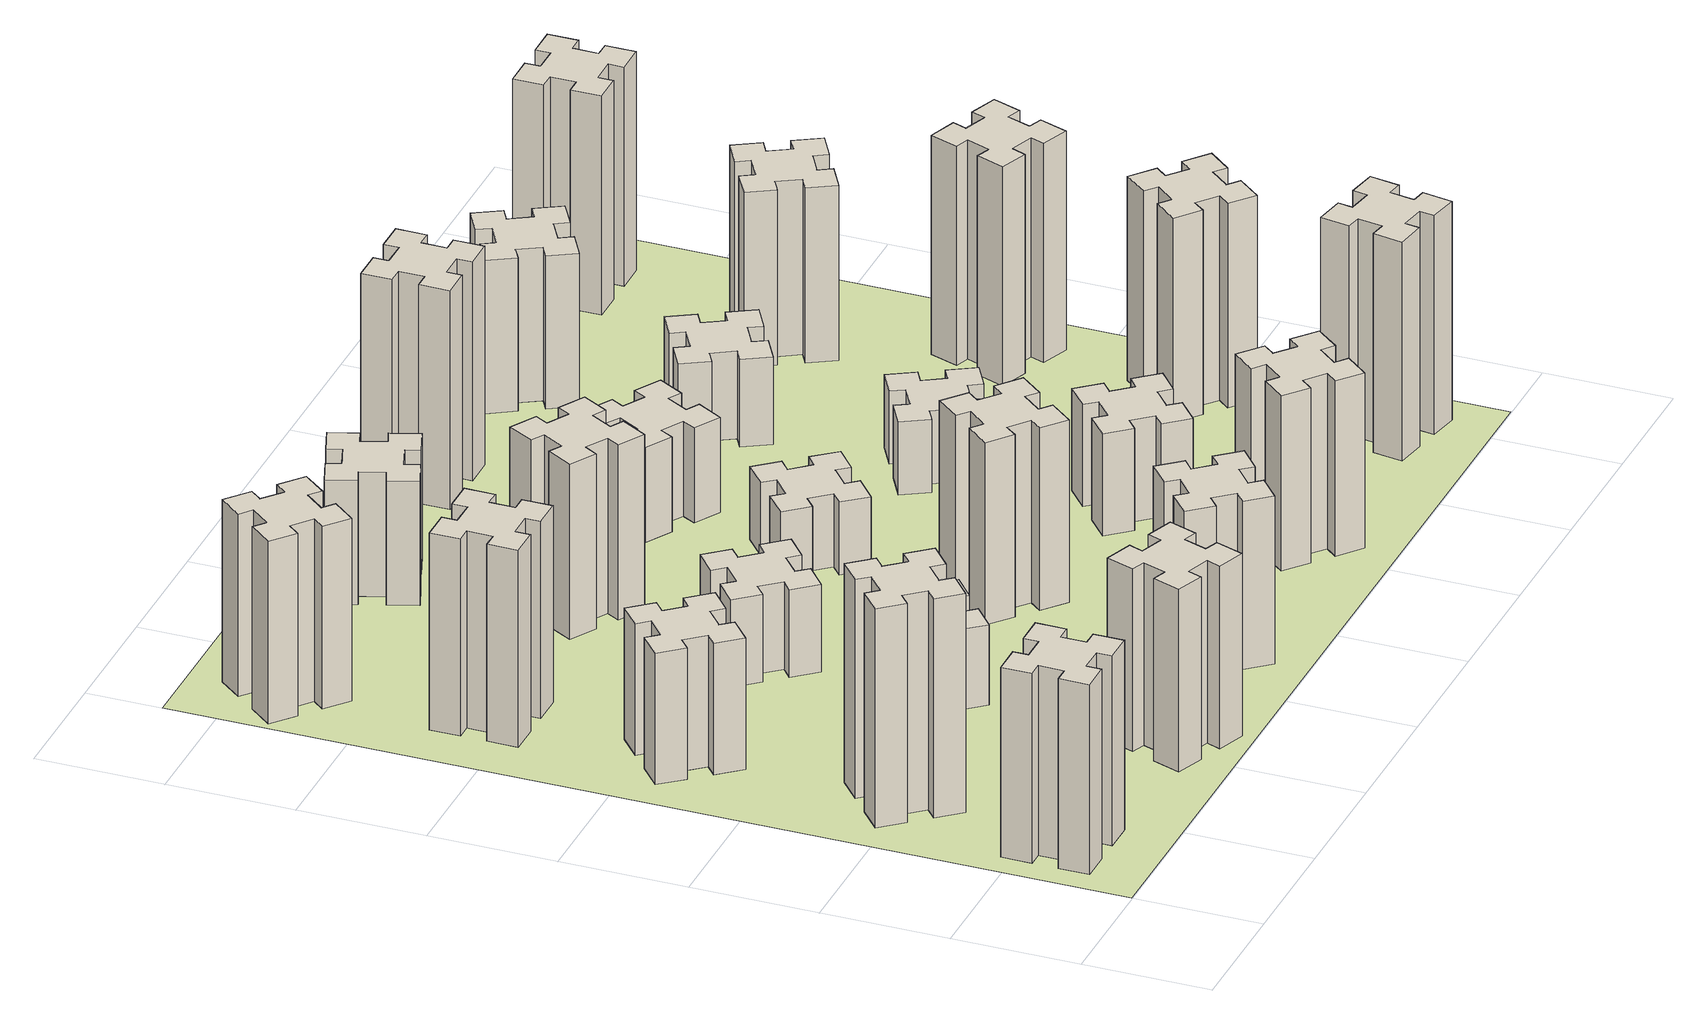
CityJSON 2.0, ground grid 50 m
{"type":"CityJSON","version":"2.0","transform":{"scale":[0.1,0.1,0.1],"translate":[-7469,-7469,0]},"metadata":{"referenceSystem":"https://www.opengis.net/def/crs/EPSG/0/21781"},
"CityObjects":{
"building1":{"type":"Building","attributes":{"class":"1000","function":"1000","usage":"1000","yearOfConstruction":2016,"roofType":"1000","measuredHeight":78,"storeysAboveGround":30,"storeysBelowGround":0},"geometry":[{"type":"Solid","lod":"1","boundaries":[[[[0,1,2,3,4,5,6,7,8,9,10,11,12,13,14,15,16,17,18,19]],[[17,16,20,21]],[[16,15,22,20]],[[15,14,23,22]],[[14,13,24,23]],[[13,12,25,24]],[[12,11,26,25]],[[11,10,27,26]],[[10,9,28,27]],[[9,8,29,28]],[[8,7,30,29]],[[7,6,31,30]],[[6,5,32,31]],[[5,4,33,32]],[[4,3,34,33]],[[3,2,35,34]],[[2,1,36,35]],[[1,0,37,36]],[[0,19,38,37]],[[19,18,39,38]],[[18,17,21,39]],[[24,25,26,27,28,29,30,31,32,33,34,35,36,37,38,39,21,20,22,23]]]]}]},
"building2":{"type":"Building","attributes":{"class":"1000","function":"1000","usage":"1000","yearOfConstruction":2016,"roofType":"1000","measuredHeight":90,"storeysAboveGround":30,"storeysBelowGround":0},"geometry":[{"type":"Solid","lod":"1","boundaries":[[[[40,41,42,43,44,45,46,47,48,49,50,51,52,53,54,55,56,57,58,59]],[[57,56,60,61]],[[56,55,62,60]],[[55,54,63,62]],[[54,53,64,63]],[[53,52,65,64]],[[52,51,66,65]],[[51,50,67,66]],[[50,49,68,67]],[[49,48,69,68]],[[48,47,70,69]],[[47,46,71,70]],[[46,45,72,71]],[[45,44,73,72]],[[44,43,74,73]],[[43,42,75,74]],[[42,41,76,75]],[[41,40,77,76]],[[40,59,78,77]],[[59,58,79,78]],[[58,57,61,79]],[[64,65,66,67,68,69,70,71,72,73,74,75,76,77,78,79,61,60,62,63]]]]}]},
"building3":{"type":"Building","attributes":{"class":"1000","function":"1000","usage":"1000","yearOfConstruction":2016,"roofType":"1000","measuredHeight":54,"storeysAboveGround":30,"storeysBelowGround":0},"geometry":[{"type":"Solid","lod":"1","boundaries":[[[[80,81,82,83,84,85,86,87,88,89,90,91,92,93,94,95,96,97,98,99]],[[97,96,100,101]],[[96,95,102,100]],[[95,94,103,102]],[[94,93,104,103]],[[93,92,105,104]],[[92,91,106,105]],[[91,90,107,106]],[[90,89,108,107]],[[89,88,109,108]],[[88,87,110,109]],[[87,86,111,110]],[[86,85,112,111]],[[85,84,113,112]],[[84,83,114,113]],[[83,82,115,114]],[[82,81,116,115]],[[81,80,117,116]],[[80,99,118,117]],[[99,98,119,118]],[[98,97,101,119]],[[104,105,106,107,108,109,110,111,112,113,114,115,116,117,118,119,101,100,102,103]]]]}]},
"building4":{"type":"Building","attributes":{"class":"1000","function":"1000","usage":"1000","yearOfConstruction":2016,"roofType":"1000","measuredHeight":81,"storeysAboveGround":30,"storeysBelowGround":0},"geometry":[{"type":"Solid","lod":"1","boundaries":[[[[120,121,122,123,124,125,126,127,128,129,130,131,132,133,134,135,136,137,138,139]],[[137,136,140,141]],[[136,135,142,140]],[[135,134,143,142]],[[134,133,144,143]],[[133,132,145,144]],[[132,131,146,145]],[[131,130,147,146]],[[130,129,148,147]],[[129,128,149,148]],[[128,127,150,149]],[[127,126,151,150]],[[126,125,152,151]],[[125,124,153,152]],[[124,123,154,153]],[[123,122,155,154]],[[122,121,156,155]],[[121,120,157,156]],[[120,139,158,157]],[[139,138,159,158]],[[138,137,141,159]],[[144,145,146,147,148,149,150,151,152,153,154,155,156,157,158,159,141,140,142,143]]]]}]},
"building5":{"type":"Building","attributes":{"class":"1000","function":"1000","usage":"1000","yearOfConstruction":2016,"roofType":"1000","measuredHeight":75,"storeysAboveGround":30,"storeysBelowGround":0},"geometry":[{"type":"Solid","lod":"1","boundaries":[[[[160,161,162,163,164,165,166,167,168,169,170,171,172,173,174,175,176,177,178,179]],[[177,176,180,181]],[[176,175,182,180]],[[175,174,183,182]],[[174,173,184,183]],[[173,172,185,184]],[[172,171,186,185]],[[171,170,187,186]],[[170,169,188,187]],[[169,168,189,188]],[[168,167,190,189]],[[167,166,191,190]],[[166,165,192,191]],[[165,164,193,192]],[[164,163,194,193]],[[163,162,195,194]],[[162,161,196,195]],[[161,160,197,196]],[[160,179,198,197]],[[179,178,199,198]],[[178,177,181,199]],[[184,185,186,187,188,189,190,191,192,193,194,195,196,197,198,199,181,180,182,183]]]]}]},
"building6":{"type":"Building","attributes":{"class":"1000","function":"1000","usage":"1000","yearOfConstruction":2016,"roofType":"1000","measuredHeight":75,"storeysAboveGround":30,"storeysBelowGround":0},"geometry":[{"type":"Solid","lod":"1","boundaries":[[[[200,201,202,203,204,205,206,207,208,209,210,211,212,213,214,215,216,217,218,219]],[[217,216,220,221]],[[216,215,222,220]],[[215,214,223,222]],[[214,213,224,223]],[[213,212,225,224]],[[212,211,226,225]],[[211,210,227,226]],[[210,209,228,227]],[[209,208,229,228]],[[208,207,230,229]],[[207,206,231,230]],[[206,205,232,231]],[[205,204,233,232]],[[204,203,234,233]],[[203,202,235,234]],[[202,201,236,235]],[[201,200,237,236]],[[200,219,238,237]],[[219,218,239,238]],[[218,217,221,239]],[[224,225,226,227,228,229,230,231,232,233,234,235,236,237,238,239,221,220,222,223]]]]}]},
"building7":{"type":"Building","attributes":{"class":"1000","function":"1000","usage":"1000","yearOfConstruction":2016,"roofType":"1000","measuredHeight":33,"storeysAboveGround":30,"storeysBelowGround":0},"geometry":[{"type":"Solid","lod":"1","boundaries":[[[[240,241,242,243,244,245,246,247,248,249,250,251,252,253,254,255,256,257,258,259]],[[257,256,260,261]],[[256,255,262,260]],[[255,254,263,262]],[[254,253,264,263]],[[253,252,265,264]],[[252,251,266,265]],[[251,250,267,266]],[[250,249,268,267]],[[249,248,269,268]],[[248,247,270,269]],[[247,246,271,270]],[[246,245,272,271]],[[245,244,273,272]],[[244,243,274,273]],[[243,242,275,274]],[[242,241,276,275]],[[241,240,277,276]],[[240,259,278,277]],[[259,258,279,278]],[[258,257,261,279]],[[264,265,266,267,268,269,270,271,272,273,274,275,276,277,278,279,261,260,262,263]]]]}]},
"building8":{"type":"Building","attributes":{"class":"1000","function":"1000","usage":"1000","yearOfConstruction":2016,"roofType":"1000","measuredHeight":36,"storeysAboveGround":30,"storeysBelowGround":0},"geometry":[{"type":"Solid","lod":"1","boundaries":[[[[280,281,282,283,284,285,286,287,288,289,290,291,292,293,294,295,296,297,298,299]],[[297,296,300,301]],[[296,295,302,300]],[[295,294,303,302]],[[294,293,304,303]],[[293,292,305,304]],[[292,291,306,305]],[[291,290,307,306]],[[290,289,308,307]],[[289,288,309,308]],[[288,287,310,309]],[[287,286,311,310]],[[286,285,312,311]],[[285,284,313,312]],[[284,283,314,313]],[[283,282,315,314]],[[282,281,316,315]],[[281,280,317,316]],[[280,299,318,317]],[[299,298,319,318]],[[298,297,301,319]],[[304,305,306,307,308,309,310,311,312,313,314,315,316,317,318,319,301,300,302,303]]]]}]},
"building9":{"type":"Building","attributes":{"class":"1000","function":"1000","usage":"1000","yearOfConstruction":2016,"roofType":"1000","measuredHeight":69,"storeysAboveGround":30,"storeysBelowGround":0},"geometry":[{"type":"Solid","lod":"1","boundaries":[[[[320,321,322,323,324,325,326,327,328,329,330,331,332,333,334,335,336,337,338,339]],[[337,336,340,341]],[[336,335,342,340]],[[335,334,343,342]],[[334,333,344,343]],[[333,332,345,344]],[[332,331,346,345]],[[331,330,347,346]],[[330,329,348,347]],[[329,328,349,348]],[[328,327,350,349]],[[327,326,351,350]],[[326,325,352,351]],[[325,324,353,352]],[[324,323,354,353]],[[323,322,355,354]],[[322,321,356,355]],[[321,320,357,356]],[[320,339,358,357]],[[339,338,359,358]],[[338,337,341,359]],[[344,345,346,347,348,349,350,351,352,353,354,355,356,357,358,359,341,340,342,343]]]]}]},
"building10":{"type":"Building","attributes":{"class":"1000","function":"1000","usage":"1000","yearOfConstruction":2016,"roofType":"1000","measuredHeight":72,"storeysAboveGround":30,"storeysBelowGround":0},"geometry":[{"type":"Solid","lod":"1","boundaries":[[[[360,361,362,363,364,365,366,367,368,369,370,371,372,373,374,375,376,377,378,379]],[[377,376,380,381]],[[376,375,382,380]],[[375,374,383,382]],[[374,373,384,383]],[[373,372,385,384]],[[372,371,386,385]],[[371,370,387,386]],[[370,369,388,387]],[[369,368,389,388]],[[368,367,390,389]],[[367,366,391,390]],[[366,365,392,391]],[[365,364,393,392]],[[364,363,394,393]],[[363,362,395,394]],[[362,361,396,395]],[[361,360,397,396]],[[360,379,398,397]],[[379,378,399,398]],[[378,377,381,399]],[[384,385,386,387,388,389,390,391,392,393,394,395,396,397,398,399,381,380,382,383]]]]}]},
"building11":{"type":"Building","attributes":{"class":"1000","function":"1000","usage":"1000","yearOfConstruction":2016,"roofType":"1000","measuredHeight":51,"storeysAboveGround":30,"storeysBelowGround":0},"geometry":[{"type":"Solid","lod":"1","boundaries":[[[[400,401,402,403,404,405,406,407,408,409,410,411,412,413,414,415,416,417,418,419]],[[417,416,420,421]],[[416,415,422,420]],[[415,414,423,422]],[[414,413,424,423]],[[413,412,425,424]],[[412,411,426,425]],[[411,410,427,426]],[[410,409,428,427]],[[409,408,429,428]],[[408,407,430,429]],[[407,406,431,430]],[[406,405,432,431]],[[405,404,433,432]],[[404,403,434,433]],[[403,402,435,434]],[[402,401,436,435]],[[401,400,437,436]],[[400,419,438,437]],[[419,418,439,438]],[[418,417,421,439]],[[424,425,426,427,428,429,430,431,432,433,434,435,436,437,438,439,421,420,422,423]]]]}]},
"building12":{"type":"Building","attributes":{"class":"1000","function":"1000","usage":"1000","yearOfConstruction":2016,"roofType":"1000","measuredHeight":75,"storeysAboveGround":30,"storeysBelowGround":0},"geometry":[{"type":"Solid","lod":"1","boundaries":[[[[440,441,442,443,444,445,446,447,448,449,450,451,452,453,454,455,456,457,458,459]],[[457,456,460,461]],[[456,455,462,460]],[[455,454,463,462]],[[454,453,464,463]],[[453,452,465,464]],[[452,451,466,465]],[[451,450,467,466]],[[450,449,468,467]],[[449,448,469,468]],[[448,447,470,469]],[[447,446,471,470]],[[446,445,472,471]],[[445,444,473,472]],[[444,443,474,473]],[[443,442,475,474]],[[442,441,476,475]],[[441,440,477,476]],[[440,459,478,477]],[[459,458,479,478]],[[458,457,461,479]],[[464,465,466,467,468,469,470,471,472,473,474,475,476,477,478,479,461,460,462,463]]]]}]},
"building13":{"type":"Building","attributes":{"class":"1000","function":"1000","usage":"1000","yearOfConstruction":2016,"roofType":"1000","measuredHeight":30,"storeysAboveGround":30,"storeysBelowGround":0},"geometry":[{"type":"Solid","lod":"1","boundaries":[[[[480,481,482,483,484,485,486,487,488,489,490,491,492,493,494,495,496,497,498,499]],[[497,496,500,501]],[[496,495,502,500]],[[495,494,503,502]],[[494,493,504,503]],[[493,492,505,504]],[[492,491,506,505]],[[491,490,507,506]],[[490,489,508,507]],[[489,488,509,508]],[[488,487,510,509]],[[487,486,511,510]],[[486,485,512,511]],[[485,484,513,512]],[[484,483,514,513]],[[483,482,515,514]],[[482,481,516,515]],[[481,480,517,516]],[[480,499,518,517]],[[499,498,519,518]],[[498,497,501,519]],[[504,505,506,507,508,509,510,511,512,513,514,515,516,517,518,519,501,500,502,503]]]]}]},
"building14":{"type":"Building","attributes":{"class":"1000","function":"1000","usage":"1000","yearOfConstruction":2016,"roofType":"1000","measuredHeight":72,"storeysAboveGround":30,"storeysBelowGround":0},"geometry":[{"type":"Solid","lod":"1","boundaries":[[[[520,521,522,523,524,525,526,527,528,529,530,531,532,533,534,535,536,537,538,539]],[[537,536,540,541]],[[536,535,542,540]],[[535,534,543,542]],[[534,533,544,543]],[[533,532,545,544]],[[532,531,546,545]],[[531,530,547,546]],[[530,529,548,547]],[[529,528,549,548]],[[528,527,550,549]],[[527,526,551,550]],[[526,525,552,551]],[[525,524,553,552]],[[524,523,554,553]],[[523,522,555,554]],[[522,521,556,555]],[[521,520,557,556]],[[520,539,558,557]],[[539,538,559,558]],[[538,537,541,559]],[[544,545,546,547,548,549,550,551,552,553,554,555,556,557,558,559,541,540,542,543]]]]}]},
"building15":{"type":"Building","attributes":{"class":"1000","function":"1000","usage":"1000","yearOfConstruction":2016,"roofType":"1000","measuredHeight":39,"storeysAboveGround":30,"storeysBelowGround":0},"geometry":[{"type":"Solid","lod":"1","boundaries":[[[[560,561,562,563,564,565,566,567,568,569,570,571,572,573,574,575,576,577,578,579]],[[577,576,580,581]],[[576,575,582,580]],[[575,574,583,582]],[[574,573,584,583]],[[573,572,585,584]],[[572,571,586,585]],[[571,570,587,586]],[[570,569,588,587]],[[569,568,589,588]],[[568,567,590,589]],[[567,566,591,590]],[[566,565,592,591]],[[565,564,593,592]],[[564,563,594,593]],[[563,562,595,594]],[[562,561,596,595]],[[561,560,597,596]],[[560,579,598,597]],[[579,578,599,598]],[[578,577,581,599]],[[584,585,586,587,588,589,590,591,592,593,594,595,596,597,598,599,581,580,582,583]]]]}]},
"building16":{"type":"Building","attributes":{"class":"1000","function":"1000","usage":"1000","yearOfConstruction":2016,"roofType":"1000","measuredHeight":90,"storeysAboveGround":30,"storeysBelowGround":0},"geometry":[{"type":"Solid","lod":"1","boundaries":[[[[600,601,602,603,604,605,606,607,608,609,610,611,612,613,614,615,616,617,618,619]],[[617,616,620,621]],[[616,615,622,620]],[[615,614,623,622]],[[614,613,624,623]],[[613,612,625,624]],[[612,611,626,625]],[[611,610,627,626]],[[610,609,628,627]],[[609,608,629,628]],[[608,607,630,629]],[[607,606,631,630]],[[606,605,632,631]],[[605,604,633,632]],[[604,603,634,633]],[[603,602,635,634]],[[602,601,636,635]],[[601,600,637,636]],[[600,619,638,637]],[[619,618,639,638]],[[618,617,621,639]],[[624,625,626,627,628,629,630,631,632,633,634,635,636,637,638,639,621,620,622,623]]]]}]},
"building17":{"type":"Building","attributes":{"class":"1000","function":"1000","usage":"1000","yearOfConstruction":2016,"roofType":"1000","measuredHeight":42,"storeysAboveGround":30,"storeysBelowGround":0},"geometry":[{"type":"Solid","lod":"1","boundaries":[[[[640,641,642,643,644,645,646,647,648,649,650,651,652,653,654,655,656,657,658,659]],[[657,656,660,661]],[[656,655,662,660]],[[655,654,663,662]],[[654,653,664,663]],[[653,652,665,664]],[[652,651,666,665]],[[651,650,667,666]],[[650,649,668,667]],[[649,648,669,668]],[[648,647,670,669]],[[647,646,671,670]],[[646,645,672,671]],[[645,644,673,672]],[[644,643,674,673]],[[643,642,675,674]],[[642,641,676,675]],[[641,640,677,676]],[[640,659,678,677]],[[659,658,679,678]],[[658,657,661,679]],[[664,665,666,667,668,669,670,671,672,673,674,675,676,677,678,679,661,660,662,663]]]]}]},
"building18":{"type":"Building","attributes":{"class":"1000","function":"1000","usage":"1000","yearOfConstruction":2016,"roofType":"1000","measuredHeight":30,"storeysAboveGround":30,"storeysBelowGround":0},"geometry":[{"type":"Solid","lod":"1","boundaries":[[[[680,681,682,683,684,685,686,687,688,689,690,691,692,693,694,695,696,697,698,699]],[[697,696,700,701]],[[696,695,702,700]],[[695,694,703,702]],[[694,693,704,703]],[[693,692,705,704]],[[692,691,706,705]],[[691,690,707,706]],[[690,689,708,707]],[[689,688,709,708]],[[688,687,710,709]],[[687,686,711,710]],[[686,685,712,711]],[[685,684,713,712]],[[684,683,714,713]],[[683,682,715,714]],[[682,681,716,715]],[[681,680,717,716]],[[680,699,718,717]],[[699,698,719,718]],[[698,697,701,719]],[[704,705,706,707,708,709,710,711,712,713,714,715,716,717,718,719,701,700,702,703]]]]}]},
"building19":{"type":"Building","attributes":{"class":"1000","function":"1000","usage":"1000","yearOfConstruction":2016,"roofType":"1000","measuredHeight":36,"storeysAboveGround":30,"storeysBelowGround":0},"geometry":[{"type":"Solid","lod":"1","boundaries":[[[[720,721,722,723,724,725,726,727,728,729,730,731,732,733,734,735,736,737,738,739]],[[737,736,740,741]],[[736,735,742,740]],[[735,734,743,742]],[[734,733,744,743]],[[733,732,745,744]],[[732,731,746,745]],[[731,730,747,746]],[[730,729,748,747]],[[729,728,749,748]],[[728,727,750,749]],[[727,726,751,750]],[[726,725,752,751]],[[725,724,753,752]],[[724,723,754,753]],[[723,722,755,754]],[[722,721,756,755]],[[721,720,757,756]],[[720,739,758,757]],[[739,738,759,758]],[[738,737,741,759]],[[744,745,746,747,748,749,750,751,752,753,754,755,756,757,758,759,741,740,742,743]]]]}]},
"building20":{"type":"Building","attributes":{"class":"1000","function":"1000","usage":"1000","yearOfConstruction":2016,"roofType":"1000","measuredHeight":90,"storeysAboveGround":30,"storeysBelowGround":0},"geometry":[{"type":"Solid","lod":"1","boundaries":[[[[760,761,762,763,764,765,766,767,768,769,770,771,772,773,774,775,776,777,778,779]],[[777,776,780,781]],[[776,775,782,780]],[[775,774,783,782]],[[774,773,784,783]],[[773,772,785,784]],[[772,771,786,785]],[[771,770,787,786]],[[770,769,788,787]],[[769,768,789,788]],[[768,767,790,789]],[[767,766,791,790]],[[766,765,792,791]],[[765,764,793,792]],[[764,763,794,793]],[[763,762,795,794]],[[762,761,796,795]],[[761,760,797,796]],[[760,779,798,797]],[[779,778,799,798]],[[778,777,781,799]],[[784,785,786,787,788,789,790,791,792,793,794,795,796,797,798,799,781,780,782,783]]]]}]},
"building21":{"type":"Building","attributes":{"class":"1000","function":"1000","usage":"1000","yearOfConstruction":2016,"roofType":"1000","measuredHeight":63,"storeysAboveGround":30,"storeysBelowGround":0},"geometry":[{"type":"Solid","lod":"1","boundaries":[[[[800,801,802,803,804,805,806,807,808,809,810,811,812,813,814,815,816,817,818,819]],[[817,816,820,821]],[[816,815,822,820]],[[815,814,823,822]],[[814,813,824,823]],[[813,812,825,824]],[[812,811,826,825]],[[811,810,827,826]],[[810,809,828,827]],[[809,808,829,828]],[[808,807,830,829]],[[807,806,831,830]],[[806,805,832,831]],[[805,804,833,832]],[[804,803,834,833]],[[803,802,835,834]],[[802,801,836,835]],[[801,800,837,836]],[[800,819,838,837]],[[819,818,839,838]],[[818,817,821,839]],[[824,825,826,827,828,829,830,831,832,833,834,835,836,837,838,839,821,820,822,823]]]]}]},
"building22":{"type":"Building","attributes":{"class":"1000","function":"1000","usage":"1000","yearOfConstruction":2016,"roofType":"1000","measuredHeight":84,"storeysAboveGround":30,"storeysBelowGround":0},"geometry":[{"type":"Solid","lod":"1","boundaries":[[[[840,841,842,843,844,845,846,847,848,849,850,851,852,853,854,855,856,857,858,859]],[[857,856,860,861]],[[856,855,862,860]],[[855,854,863,862]],[[854,853,864,863]],[[853,852,865,864]],[[852,851,866,865]],[[851,850,867,866]],[[850,849,868,867]],[[849,848,869,868]],[[848,847,870,869]],[[847,846,871,870]],[[846,845,872,871]],[[845,844,873,872]],[[844,843,874,873]],[[843,842,875,874]],[[842,841,876,875]],[[841,840,877,876]],[[840,859,878,877]],[[859,858,879,878]],[[858,857,861,879]],[[864,865,866,867,868,869,870,871,872,873,874,875,876,877,878,879,861,860,862,863]]]]}]},
"building23":{"type":"Building","attributes":{"class":"1000","function":"1000","usage":"1000","yearOfConstruction":2016,"roofType":"1000","measuredHeight":90,"storeysAboveGround":30,"storeysBelowGround":0},"geometry":[{"type":"Solid","lod":"1","boundaries":[[[[880,881,882,883,884,885,886,887,888,889,890,891,892,893,894,895,896,897,898,899]],[[897,896,900,901]],[[896,895,902,900]],[[895,894,903,902]],[[894,893,904,903]],[[893,892,905,904]],[[892,891,906,905]],[[891,890,907,906]],[[890,889,908,907]],[[889,888,909,908]],[[888,887,910,909]],[[887,886,911,910]],[[886,885,912,911]],[[885,884,913,912]],[[884,883,914,913]],[[883,882,915,914]],[[882,881,916,915]],[[881,880,917,916]],[[880,899,918,917]],[[899,898,919,918]],[[898,897,901,919]],[[904,905,906,907,908,909,910,911,912,913,914,915,916,917,918,919,901,900,902,903]]]]}]},
"building24":{"type":"Building","attributes":{"class":"1000","function":"1000","usage":"1000","yearOfConstruction":2016,"roofType":"1000","measuredHeight":72,"storeysAboveGround":30,"storeysBelowGround":0},"geometry":[{"type":"Solid","lod":"1","boundaries":[[[[920,921,922,923,924,925,926,927,928,929,930,931,932,933,934,935,936,937,938,939]],[[937,936,940,941]],[[936,935,942,940]],[[935,934,943,942]],[[934,933,944,943]],[[933,932,945,944]],[[932,931,946,945]],[[931,930,947,946]],[[930,929,948,947]],[[929,928,949,948]],[[928,927,950,949]],[[927,926,951,950]],[[926,925,952,951]],[[925,924,953,952]],[[924,923,954,953]],[[923,922,955,954]],[[922,921,956,955]],[[921,920,957,956]],[[920,939,958,957]],[[939,938,959,958]],[[938,937,941,959]],[[944,945,946,947,948,949,950,951,952,953,954,955,956,957,958,959,941,940,942,943]]]]}]},
"building25":{"type":"Building","attributes":{"class":"1000","function":"1000","usage":"1000","yearOfConstruction":2016,"roofType":"1000","measuredHeight":90,"storeysAboveGround":30,"storeysBelowGround":0},"geometry":[{"type":"Solid","lod":"1","boundaries":[[[[960,961,962,963,964,965,966,967,968,969,970,971,972,973,974,975,976,977,978,979]],[[977,976,980,981]],[[976,975,982,980]],[[975,974,983,982]],[[974,973,984,983]],[[973,972,985,984]],[[972,971,986,985]],[[971,970,987,986]],[[970,969,988,987]],[[969,968,989,988]],[[968,967,990,989]],[[967,966,991,990]],[[966,965,992,991]],[[965,964,993,992]],[[964,963,994,993]],[[963,962,995,994]],[[962,961,996,995]],[[961,960,997,996]],[[960,979,998,997]],[[979,978,999,998]],[[978,977,981,999]],[[984,985,986,987,988,989,990,991,992,993,994,995,996,997,998,999,981,980,982,983]]]]}]},
"landuse1":{"type":"LandUse","attributes":{"name":"plot1","function":"1010"},"geometry":[{"type":"MultiSurface","lod":"1","boundaries":[[[1000,1001,1002,1003]]]}]}
},
"vertices":[
[165,425,0],[165,325,0],[105,325,0],[105,205,0],[225,205,0],[225,265,0],[325,265,0],[325,205,0],[445,205,0],[445,325,0],[385,325,0],[385,425,0],[445,425,0],[445,545,0],[325,545,0],[325,485,0],[225,485,0],[225,545,0],[105,545,0],[105,425,0],[225,485,780],[225,545,780],[325,485,780],[325,545,780],[445,545,780],[445,425,780],[385,425,780],[385,325,780],[445,325,780],[445,205,780],[325,205,780],[325,265,780],[225,265,780],[225,205,780],[105,205,780],[105,325,780],[165,325,780],[165,425,780],[105,425,780],[105,545,780],
[492,1048,0],[427,1124,0],[473,1163,0],[396,1255,0],[304,1178,0],[343,1132,0],[266,1067,0],[228,1113,0],[136,1036,0],[213,944,0],[259,983,0],[323,906,0],[277,868,0],[354,776,0],[446,853,0],[408,899,0],[484,963,0],[523,917,0],[615,994,0],[538,1086,0],[484,963,900],[523,917,900],[408,899,900],[446,853,900],[354,776,900],[277,868,900],[323,906,900],[259,983,900],[213,944,900],[136,1036,900],[228,1113,900],[266,1067,900],[343,1132,900],[304,1178,900],[396,1255,900],[473,1163,900],[427,1124,900],[492,1048,900],[538,1086,900],[615,994,900],
[492,1888,0],[427,1964,0],[473,2003,0],[396,2095,0],[304,2018,0],[343,1972,0],[266,1907,0],[228,1953,0],[136,1876,0],[213,1784,0],[259,1823,0],[323,1746,0],[277,1708,0],[354,1616,0],[446,1693,0],[408,1739,0],[484,1803,0],[523,1757,0],[615,1834,0],[538,1926,0],[484,1803,540],[523,1757,540],[408,1739,540],[446,1693,540],[354,1616,540],[277,1708,540],[323,1746,540],[259,1823,540],[213,1784,540],[136,1876,540],[228,1953,540],[266,1907,540],[343,1972,540],[304,2018,540],[396,2095,540],[473,2003,540],[427,1964,540],[492,1888,540],[538,1926,540],[615,1834,540],
[485,2545,0],[485,2645,0],[545,2645,0],[545,2765,0],[425,2765,0],[425,2705,0],[325,2705,0],[325,2765,0],[205,2765,0],[205,2645,0],[265,2645,0],[265,2545,0],[205,2545,0],[205,2425,0],[325,2425,0],[325,2485,0],[425,2485,0],[425,2425,0],[545,2425,0],[545,2545,0],[425,2485,810],[425,2425,810],[325,2485,810],[325,2425,810],[205,2425,810],[205,2545,810],[265,2545,810],[265,2645,810],[205,2645,810],[205,2765,810],[325,2765,810],[325,2705,810],[425,2705,810],[425,2765,810],[545,2765,810],[545,2645,810],[485,2645,810],[485,2545,810],[545,2545,810],[545,2425,810],
[1029,360,0],[995,266,0],[939,287,0],[897,174,0],[1010,133,0],[1031,189,0],[1125,155,0],[1104,99,0],[1217,57,0],[1258,170,0],[1202,191,0],[1236,285,0],[1292,264,0],[1333,377,0],[1220,418,0],[1200,362,0],[1106,396,0],[1127,452,0],[1014,493,0],[973,380,0],[1106,396,750],[1127,452,750],[1200,362,750],[1220,418,750],[1333,377,750],[1292,264,750],[1236,285,750],[1202,191,750],[1258,170,750],[1217,57,750],[1104,99,750],[1125,155,750],[1031,189,750],[1010,133,750],[897,174,750],[939,287,750],[995,266,750],[1029,360,750],[973,380,750],[1014,493,750],
[384,3387,0],[308,3452,0],[346,3498,0],[254,3575,0],[177,3483,0],[223,3444,0],[159,3368,0],[113,3406,0],[36,3314,0],[128,3237,0],[166,3283,0],[243,3219,0],[204,3173,0],[296,3096,0],[373,3188,0],[327,3226,0],[392,3303,0],[438,3264,0],[515,3356,0],[423,3433,0],[392,3303,750],[438,3264,750],[327,3226,750],[373,3188,750],[296,3096,750],[204,3173,750],[243,3219,750],[166,3283,750],[128,3237,750],[36,3314,750],[113,3406,750],[159,3368,750],[223,3444,750],[177,3483,750],[254,3575,750],[346,3498,750],[308,3452,750],[384,3387,750],[423,3433,750],[515,3356,750],
[1083,1332,0],[1006,1267,0],[968,1313,0],[876,1236,0],[953,1144,0],[999,1183,0],[1063,1106,0],[1017,1068,0],[1094,976,0],[1186,1053,0],[1148,1099,0],[1224,1163,0],[1263,1117,0],[1355,1194,0],[1278,1286,0],[1232,1248,0],[1167,1324,0],[1213,1363,0],[1136,1455,0],[1044,1378,0],[1167,1324,330],[1213,1363,330],[1232,1248,330],[1278,1286,330],[1355,1194,330],[1263,1117,330],[1224,1163,330],[1148,1099,330],[1186,1053,330],[1094,976,330],[1017,1068,330],[1063,1106,330],[999,1183,330],[953,1144,330],[876,1236,330],[968,1313,330],[1006,1267,330],[1083,1332,330],[1044,1378,330],[1136,1455,330],
[1083,1972,0],[1006,1907,0],[968,1953,0],[876,1876,0],[953,1784,0],[999,1823,0],[1063,1746,0],[1017,1708,0],[1094,1616,0],[1186,1693,0],[1148,1739,0],[1224,1803,0],[1263,1757,0],[1355,1834,0],[1278,1926,0],[1232,1888,0],[1167,1964,0],[1213,2003,0],[1136,2095,0],[1044,2018,0],[1167,1964,360],[1213,2003,360],[1232,1888,360],[1278,1926,360],[1355,1834,360],[1263,1757,360],[1224,1803,360],[1148,1739,360],[1186,1693,360],[1094,1616,360],[1017,1708,360],[1063,1746,360],[999,1823,360],[953,1784,360],[876,1876,360],[968,1953,360],[1006,1907,360],[1083,1972,360],[1044,2018,360],[1136,2095,360],
[1639,343,0],[1703,266,0],[1657,228,0],[1734,136,0],[1826,213,0],[1788,259,0],[1864,323,0],[1903,277,0],[1995,354,0],[1918,446,0],[1872,408,0],[1807,484,0],[1853,523,0],[1776,615,0],[1684,538,0],[1723,492,0],[1646,427,0],[1608,473,0],[1516,396,0],[1593,304,0],[1646,427,690],[1608,473,690],[1723,492,690],[1684,538,690],[1776,615,690],[1853,523,690],[1807,484,690],[1872,408,690],[1918,446,690],[1995,354,690],[1903,277,690],[1864,323,690],[1788,259,690],[1826,213,690],[1734,136,690],[1657,228,690],[1703,266,690],[1639,343,690],[1593,304,690],[1516,396,690],
[1314,2666,0],[1227,2716,0],[1257,2768,0],[1153,2828,0],[1093,2724,0],[1145,2694,0],[1095,2607,0],[1043,2637,0],[983,2533,0],[1087,2473,0],[1117,2525,0],[1204,2475,0],[1174,2423,0],[1278,2363,0],[1338,2467,0],[1286,2497,0],[1336,2584,0],[1388,2554,0],[1448,2658,0],[1344,2718,0],[1336,2584,720],[1388,2554,720],[1286,2497,720],[1338,2467,720],[1278,2363,720],[1174,2423,720],[1204,2475,720],[1117,2525,720],[1087,2473,720],[983,2533,720],[1043,2637,720],[1095,2607,720],[1145,2694,720],[1093,2724,720],[1153,2828,720],[1257,2768,720],[1227,2716,720],[1314,2666,720],[1344,2718,720],[1448,2658,720],
[1125,3456,0],[1031,3422,0],[1010,3478,0],[897,3437,0],[939,3324,0],[995,3345,0],[1029,3251,0],[973,3230,0],[1014,3117,0],[1127,3159,0],[1106,3215,0],[1200,3249,0],[1220,3193,0],[1333,3234,0],[1292,3347,0],[1236,3326,0],[1202,3420,0],[1258,3440,0],[1217,3553,0],[1104,3512,0],[1202,3420,510],[1258,3440,510],[1236,3326,510],[1292,3347,510],[1333,3234,510],[1220,3193,510],[1200,3249,510],[1106,3215,510],[1127,3159,510],[1014,3117,510],[973,3230,510],[1029,3251,510],[995,3345,510],[939,3324,510],[897,3437,510],[1010,3478,510],[1031,3422,510],[1125,3456,510],[1104,3512,510],[1217,3553,510],
[1803,1324,0],[1739,1248,0],[1693,1286,0],[1616,1194,0],[1708,1117,0],[1746,1163,0],[1823,1099,0],[1784,1053,0],[1876,976,0],[1953,1068,0],[1907,1106,0],[1972,1183,0],[2018,1144,0],[2095,1236,0],[2003,1313,0],[1964,1267,0],[1888,1332,0],[1926,1378,0],[1834,1455,0],[1757,1363,0],[1888,1332,750],[1926,1378,750],[1964,1267,750],[2003,1313,750],[2095,1236,750],[2018,1144,750],[1972,1183,750],[1907,1106,750],[1953,1068,750],[1876,976,750],[1784,1053,750],[1823,1099,750],[1746,1163,750],[1708,1117,750],[1616,1194,750],[1693,1286,750],[1739,1248,750],[1803,1324,750],[1757,1363,750],[1834,1455,750],
[1972,1988,0],[1907,2064,0],[1953,2103,0],[1876,2195,0],[1784,2118,0],[1823,2072,0],[1746,2007,0],[1708,2053,0],[1616,1976,0],[1693,1884,0],[1739,1923,0],[1803,1846,0],[1757,1808,0],[1834,1716,0],[1926,1793,0],[1888,1839,0],[1964,1903,0],[2003,1857,0],[2095,1934,0],[2018,2026,0],[1964,1903,300],[2003,1857,300],[1888,1839,300],[1926,1793,300],[1834,1716,300],[1757,1808,300],[1803,1846,300],[1739,1923,300],[1693,1884,300],[1616,1976,300],[1708,2053,300],[1746,2007,300],[1823,2072,300],[1784,2118,300],[1876,2195,300],[1953,2103,300],[1907,2064,300],[1972,1988,300],[2018,2026,300],[2095,1934,300],
[2486,323,0],[2563,259,0],[2524,213,0],[2616,136,0],[2693,228,0],[2647,266,0],[2712,343,0],[2758,304,0],[2835,396,0],[2743,473,0],[2704,427,0],[2628,492,0],[2666,538,0],[2574,615,0],[2497,523,0],[2543,484,0],[2479,408,0],[2433,446,0],[2356,354,0],[2448,277,0],[2479,408,720],[2433,446,720],[2543,484,720],[2497,523,720],[2574,615,720],[2666,538,720],[2628,492,720],[2704,427,720],[2743,473,720],[2835,396,720],[2758,304,720],[2712,343,720],[2647,266,720],[2693,228,720],[2616,136,720],[2524,213,720],[2563,259,720],[2486,323,720],[2448,277,720],[2356,354,720],
[2026,2497,0],[2076,2584,0],[2128,2554,0],[2188,2658,0],[2084,2718,0],[2054,2666,0],[1967,2716,0],[1997,2768,0],[1893,2828,0],[1833,2724,0],[1885,2694,0],[1835,2607,0],[1783,2637,0],[1723,2533,0],[1827,2473,0],[1857,2525,0],[1944,2475,0],[1914,2423,0],[2018,2363,0],[2078,2467,0],[1944,2475,390],[1914,2423,390],[1857,2525,390],[1827,2473,390],[1723,2533,390],[1783,2637,390],[1835,2607,390],[1885,2694,390],[1833,2724,390],[1893,2828,390],[1997,2768,390],[1967,2716,390],[2054,2666,390],[2084,2718,390],[2188,2658,390],[2128,2554,390],[2076,2584,390],[2026,2497,390],[2078,2467,390],[2018,2363,390],
[1745,3485,0],[1745,3385,0],[1685,3385,0],[1685,3265,0],[1805,3265,0],[1805,3325,0],[1905,3325,0],[1905,3265,0],[2025,3265,0],[2025,3385,0],[1965,3385,0],[1965,3485,0],[2025,3485,0],[2025,3605,0],[1905,3605,0],[1905,3545,0],[1805,3545,0],[1805,3605,0],[1685,3605,0],[1685,3485,0],[1805,3545,900],[1805,3605,900],[1905,3545,900],[1905,3605,900],[2025,3605,900],[2025,3485,900],[1965,3485,900],[1965,3385,900],[2025,3385,900],[2025,3265,900],[1905,3265,900],[1905,3325,900],[1805,3325,900],[1805,3265,900],[1685,3265,900],[1685,3385,900],[1745,3385,900],[1745,3485,900],[1685,3485,900],[1685,3605,900],
[2563,1132,0],[2486,1067,0],[2448,1113,0],[2356,1036,0],[2433,944,0],[2479,983,0],[2543,906,0],[2497,868,0],[2574,776,0],[2666,853,0],[2628,899,0],[2704,963,0],[2743,917,0],[2835,994,0],[2758,1086,0],[2712,1048,0],[2647,1124,0],[2693,1163,0],[2616,1255,0],[2524,1178,0],[2647,1124,420],[2693,1163,420],[2712,1048,420],[2758,1086,420],[2835,994,420],[2743,917,420],[2704,963,420],[2628,899,420],[2666,853,420],[2574,776,420],[2497,868,420],[2543,906,420],[2479,983,420],[2433,944,420],[2356,1036,420],[2448,1113,420],[2486,1067,420],[2563,1132,420],[2524,1178,420],[2616,1255,420],
[2475,1744,0],[2525,1657,0],[2473,1627,0],[2533,1523,0],[2637,1583,0],[2607,1635,0],[2694,1685,0],[2724,1633,0],[2828,1693,0],[2768,1797,0],[2716,1767,0],[2666,1854,0],[2718,1884,0],[2658,1988,0],[2554,1928,0],[2584,1876,0],[2497,1826,0],[2467,1878,0],[2363,1818,0],[2423,1714,0],[2497,1826,300],[2467,1878,300],[2584,1876,300],[2554,1928,300],[2658,1988,300],[2718,1884,300],[2666,1854,300],[2716,1767,300],[2768,1797,300],[2828,1693,300],[2724,1633,300],[2694,1685,300],[2607,1635,300],[2637,1583,300],[2533,1523,300],[2473,1627,300],[2525,1657,300],[2475,1744,300],[2423,1714,300],[2363,1818,300],
[2475,2584,0],[2525,2497,0],[2473,2467,0],[2533,2363,0],[2637,2423,0],[2607,2475,0],[2694,2525,0],[2724,2473,0],[2828,2533,0],[2768,2637,0],[2716,2607,0],[2666,2694,0],[2718,2724,0],[2658,2828,0],[2554,2768,0],[2584,2716,0],[2497,2666,0],[2467,2718,0],[2363,2658,0],[2423,2554,0],[2497,2666,360],[2467,2718,360],[2584,2716,360],[2554,2768,360],[2658,2828,360],[2718,2724,360],[2666,2694,360],[2716,2607,360],[2768,2637,360],[2828,2533,360],[2724,2473,360],[2694,2525,360],[2607,2475,360],[2637,2423,360],[2533,2363,360],[2473,2467,360],[2525,2497,360],[2475,2584,360],[2423,2554,360],[2363,2658,360],
[3504,475,0],[3405,492,0],[3416,551,0],[3297,572,0],[3277,454,0],[3336,444,0],[3318,345,0],[3259,356,0],[3238,237,0],[3357,217,0],[3367,276,0],[3465,258,0],[3455,199,0],[3573,178,0],[3594,297,0],[3535,307,0],[3552,405,0],[3611,395,0],[3632,513,0],[3514,534,0],[3552,405,900],[3611,395,900],[3535,307,900],[3594,297,900],[3573,178,900],[3455,199,900],[3465,258,900],[3367,276,900],[3357,217,900],[3238,237,900],[3259,356,900],[3318,345,900],[3336,444,900],[3277,454,900],[3297,572,900],[3416,551,900],[3405,492,900],[3504,475,900],[3514,534,900],[3632,513,900],
[2716,3347,0],[2666,3434,0],[2718,3464,0],[2658,3568,0],[2554,3508,0],[2584,3456,0],[2497,3406,0],[2467,3458,0],[2363,3398,0],[2423,3294,0],[2475,3324,0],[2525,3237,0],[2473,3207,0],[2533,3103,0],[2637,3163,0],[2607,3215,0],[2694,3265,0],[2724,3213,0],[2828,3273,0],[2768,3377,0],[2694,3265,630],[2724,3213,630],[2607,3215,630],[2637,3163,630],[2533,3103,630],[2473,3207,630],[2525,3237,630],[2475,3324,630],[2423,3294,630],[2363,3398,630],[2467,3458,630],[2497,3406,630],[2584,3456,630],[2554,3508,630],[2658,3568,630],[2718,3464,630],[2666,3434,630],[2716,3347,630],[2768,3377,630],[2828,3273,630],
[3487,1006,0],[3552,1083,0],[3598,1044,0],[3675,1136,0],[3583,1213,0],[3544,1167,0],[3468,1232,0],[3506,1278,0],[3414,1355,0],[3337,1263,0],[3383,1224,0],[3319,1148,0],[3273,1186,0],[3196,1094,0],[3288,1017,0],[3326,1063,0],[3403,999,0],[3364,953,0],[3456,876,0],[3533,968,0],[3403,999,840],[3364,953,840],[3326,1063,840],[3288,1017,840],[3196,1094,840],[3273,1186,840],[3319,1148,840],[3383,1224,840],[3337,1263,840],[3414,1355,840],[3506,1278,840],[3468,1232,840],[3544,1167,840],[3583,1213,840],[3675,1136,840],[3598,1044,840],[3552,1083,840],[3487,1006,840],[3533,968,840],[3456,876,840],
[3520,1942,0],[3426,1976,0],[3447,2032,0],[3334,2073,0],[3293,1960,0],[3349,1940,0],[3315,1846,0],[3259,1867,0],[3217,1754,0],[3330,1713,0],[3351,1769,0],[3445,1735,0],[3424,1679,0],[3537,1637,0],[3578,1750,0],[3522,1771,0],[3556,1865,0],[3612,1844,0],[3653,1957,0],[3540,1998,0],[3556,1865,900],[3612,1844,900],[3522,1771,900],[3578,1750,900],[3537,1637,900],[3424,1679,900],[3445,1735,900],[3351,1769,900],[3330,1713,900],[3217,1754,900],[3259,1867,900],[3315,1846,900],[3349,1940,900],[3293,1960,900],[3334,2073,900],[3447,2032,900],[3426,1976,900],[3520,1942,900],[3540,1998,900],[3653,1957,900],
[3224,2716,0],[3137,2666,0],[3107,2718,0],[3003,2658,0],[3063,2554,0],[3115,2584,0],[3165,2497,0],[3113,2467,0],[3173,2363,0],[3277,2423,0],[3247,2475,0],[3334,2525,0],[3364,2473,0],[3468,2533,0],[3408,2637,0],[3356,2607,0],[3306,2694,0],[3358,2724,0],[3298,2828,0],[3194,2768,0],[3306,2694,720],[3358,2724,720],[3356,2607,720],[3408,2637,720],[3468,2533,720],[3364,2473,720],[3334,2525,720],[3247,2475,720],[3277,2423,720],[3173,2363,720],[3113,2467,720],[3165,2497,720],[3115,2584,720],[3063,2554,720],[3003,2658,720],[3107,2718,720],[3137,2666,720],[3224,2716,720],[3194,2768,720],[3298,2828,720],
[3285,3325,0],[3385,3325,0],[3385,3265,0],[3505,3265,0],[3505,3385,0],[3445,3385,0],[3445,3485,0],[3505,3485,0],[3505,3605,0],[3385,3605,0],[3385,3545,0],[3285,3545,0],[3285,3605,0],[3165,3605,0],[3165,3485,0],[3225,3485,0],[3225,3385,0],[3165,3385,0],[3165,3265,0],[3285,3265,0],[3225,3385,900],[3165,3385,900],[3225,3485,900],[3165,3485,900],[3165,3605,900],[3285,3605,900],[3285,3545,900],[3385,3545,900],[3385,3605,900],[3505,3605,900],[3505,3485,900],[3445,3485,900],[3445,3385,900],[3505,3385,900],[3505,3265,900],[3385,3265,900],[3385,3325,900],[3285,3325,900],[3285,3265,900],[3165,3265,900],
[5,3705,0],[3705,3705,0],[3705,5,0],[5,5,0]
]}
